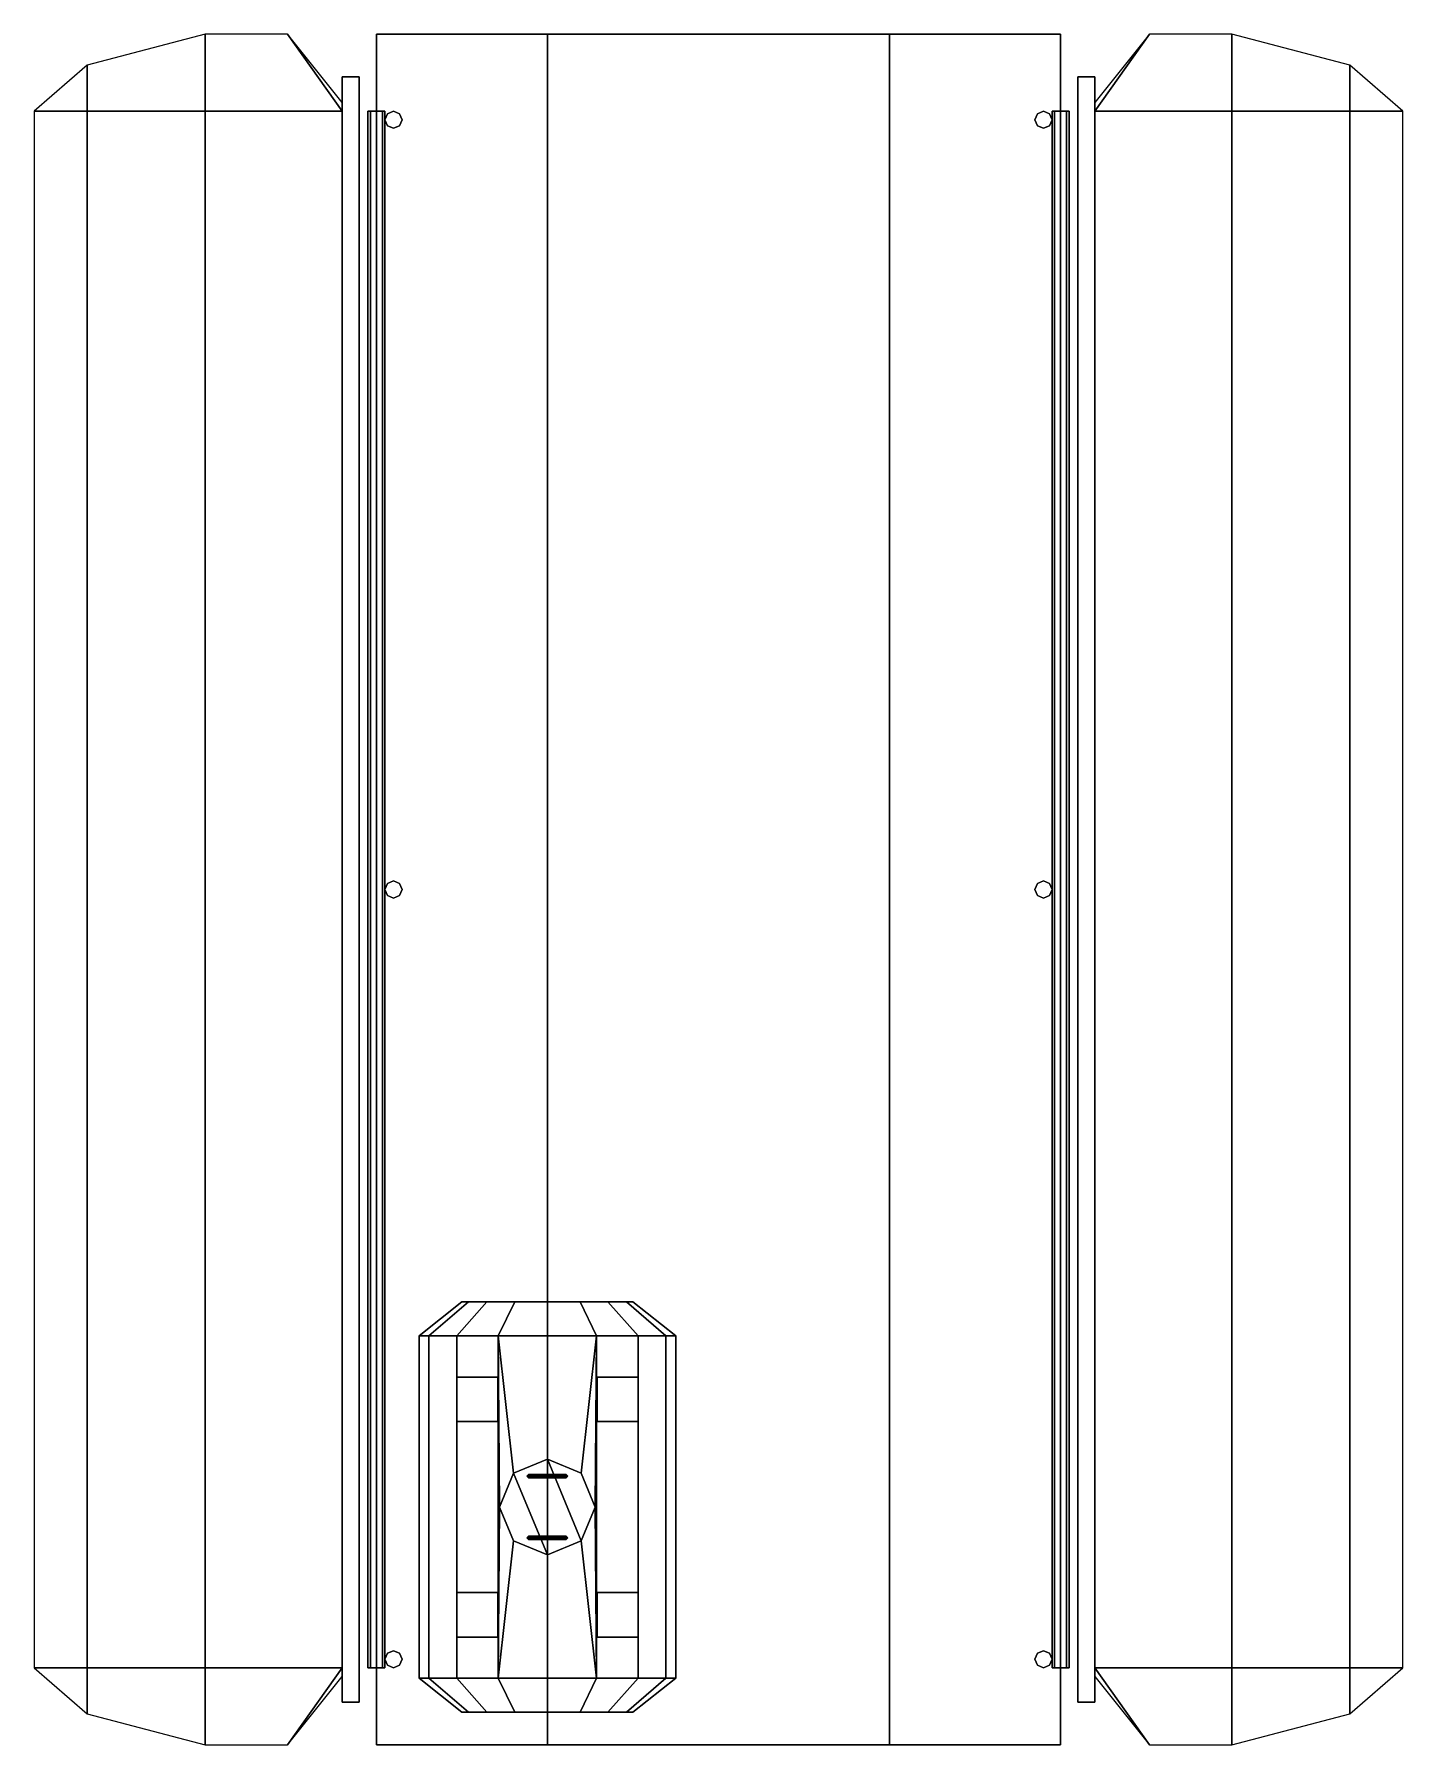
# Model space of a CAD drawing. Extents: x -4 to 4, y -5 to 5.
import ezdxf

# ---------------------------------------------------------------- set-up
doc = ezdxf.new("R2010")
doc.units = 0
doc.layers.get('0').update_dxf_attribs({"linetype": 'CONTINUOUS'})

msp = doc.modelspace()

# ---------------------------------------------------------------- linework, layer by layer
for points in [[(-2, 5, 2), (-2, -5, 2), (-2, -5, 2.1), (-2, 5, 2.1)], [(-1, 5, 3), (-1, -5, 3), (-2, -5, 2), (-2, 5, 2)], [(-1, 5, 3.1), (-1, 5, 3), (-2, 5, 2), (-2, 5, 2.1)], [(-2, 5, 2.1), (-2, -5, 2.1), (-1, -5, 3.1), (-1, 5, 3.1)], [(-1, 5, 3.1), (-1, -5, 3.1), (1, -5, 3.1), (1, 5, 3.1)], [(1, 5, 3.1), (1, 5, 3), (-1, 5, 3), (-1, 5, 3.1)], [(1, 5, 3), (1, -5, 3), (-1, -5, 3), (-1, 5, 3)], [(-3.69, 4.82), (-3.69, 4.55, 0.3), (-3, 4.55, 1.5), (-3, 5)], [(-3, 5), (-3, 4.55, 1.5), (-2.2, 4.55, 1.5), (-2.52, 5)], [(-2.52, 5), (-2.2, 4.55, 1.5), (-2.2, 4.55, 1.5), (-2.2, 4.6)], [(1, -5, 3), (1, 5, 3), (2, 5, 2), (2, -5, 2)], [(2, -5, 2.1), (2, 5, 2.1), (1, 5, 3.1), (1, -5, 3.1)], [(2, 5, 2.1), (2, 5, 2), (1, 5, 3), (1, 5, 3.1)], [(2, -5, 2), (2, 5, 2), (2, 5, 2.1), (2, -5, 2.1)], [(2.2, 4.55, 1.5), (2.52, 5), (2.2, 4.6), (2.2, 4.55, 1.5)], [(3, 4.55, 1.5), (3, 5), (2.52, 5), (2.2, 4.55, 1.5)], [(3.69, 4.55, 0.3), (3.69, 4.82), (3, 5), (3, 4.55, 1.5)], [(-4, 4.55), (-4, 4.55), (-3.69, 4.55, 0.3), (-3.69, 4.82)], [(4, 4.55), (4, 4.55), (3.69, 4.82), (3.69, 4.55, 0.3)], [(-2.2, 4.75, 1.5), (-2.2, -4.75, 1.5), (-2.1, -4.75, 1.5), (-2.1, 4.75, 1.5)], [(-2.2, 4.75), (-2.2, 4.75, 1.5), (-2.1, 4.75, 1.5), (-2.1, 4.75)], [(-2.2, 4.6), (-2.2, 4.55, 1.5), (-2.2, 4.75, 1.5), (-2.2, 4.75)], [(-2.1, 4.75, 1.5), (-2.1, -4.75, 1.5), (-2.1, -4.75), (-2.1, 4.75)], [(2.1, -4.75, 1.5), (2.1, 4.75, 1.5), (2.1, 4.75), (2.1, -4.75)], [(2.2, -4.75, 1.5), (2.2, 4.75, 1.5), (2.1, 4.75, 1.5), (2.1, -4.75, 1.5)], [(2.2, 4.75, 1.5), (2.2, 4.75), (2.1, 4.75), (2.1, 4.75, 1.5)], [(2.2, 4.55, 1.5), (2.2, 4.6), (2.2, 4.75), (2.2, 4.75, 1.5)], [(-4, 4.55), (-4, -4.55), (-3.69, -4.55, 0.3), (-3.69, 4.55, 0.3)], [(-3.69, 4.55, 0.3), (-3.69, -4.55, 0.3), (-3, -4.55, 1.5), (-3, 4.55, 1.5)], [(-3, 4.55, 1.5), (-3, -4.55, 1.5), (-2.2, -4.55, 1.5), (-2.2, 4.55, 1.5)], [(-2.035, 4.55, 1.035), (-2.05, 4.55, 1), (-2.05, -4.55, 1), (-2.035, -4.55, 1.035)], [(-2.05, 4.55, 1), (-2.035, 4.55, 0.965), (-2.035, -4.55, 0.965), (-2.05, -4.55, 1)], [(-1.95, 4.55, 1), (-2.035, 4.55, 0.965), (-2.05, 4.55, 1), (-1.965, 4.55, 1.035)], [(-1.965, 4.55, 1.035), (-2.05, 4.55, 1), (-2.035, 4.55, 1.035), (-2, 4.55, 1.05)], [(-2, 4.55, 1.05), (-2.035, 4.55, 1.035), (-2.035, -4.55, 1.035), (-2, -4.55, 1.05)], [(-2.035, 4.55, 0.965), (-2, 4.55, 0.95), (-2, -4.55, 0.95), (-2.035, -4.55, 0.965)], [(-1.965, 4.55, 0.965), (-2, 4.55, 0.95), (-2.035, 4.55, 0.965), (-1.95, 4.55, 1)], [(-1.965, 4.55, 1.035), (-2, 4.55, 1.05), (-2, -4.55, 1.05), (-1.965, -4.55, 1.035)], [(-2, 4.55, 0.95), (-1.965, 4.55, 0.965), (-1.965, -4.55, 0.965), (-2, -4.55, 0.95)], [(-1.95, 4.55, 1), (-1.965, 4.55, 1.035), (-1.965, -4.55, 1.035), (-1.95, -4.55, 1)], [(-1.965, 4.55, 0.965), (-1.95, 4.55, 1), (-1.95, -4.55, 1), (-1.965, -4.55, 0.965)], [(-1.935, 4.535), (-1.95, 4.5), (-1.95, 4.5, 2.1), (-1.935, 4.535, 2.1)], [(-1.9, 4.55), (-1.935, 4.535), (-1.935, 4.535, 2.1), (-1.9, 4.55, 2.1)], [(-1.865, 4.535), (-1.9, 4.55), (-1.9, 4.55, 2.1), (-1.865, 4.535, 2.1)], [(-1.85, 4.5), (-1.865, 4.535), (-1.865, 4.535, 2.1), (-1.85, 4.5, 2.1)], [(1.865, 4.535), (1.85, 4.5), (1.85, 4.5, 2.1), (1.865, 4.535, 2.1)], [(1.9, 4.55), (1.865, 4.535), (1.865, 4.535, 2.1), (1.9, 4.55, 2.1)], [(1.935, 4.535), (1.9, 4.55), (1.9, 4.55, 2.1), (1.935, 4.535, 2.1)], [(1.95, 4.5), (1.935, 4.535), (1.935, 4.535, 2.1), (1.95, 4.5, 2.1)], [(1.965, 4.55, 1.035), (2, 4.55, 1.05), (2.035, 4.55, 1.035), (1.95, 4.55, 1)], [(1.95, 4.55, 1), (2.035, 4.55, 1.035), (2.05, 4.55, 1), (1.965, 4.55, 0.965)], [(1.965, -4.55, 0.965), (1.95, -4.55, 1), (1.95, 4.55, 1), (1.965, 4.55, 0.965)], [(1.95, -4.55, 1), (1.965, -4.55, 1.035), (1.965, 4.55, 1.035), (1.95, 4.55, 1)], [(1.965, 4.55, 0.965), (2.05, 4.55, 1), (2.035, 4.55, 0.965), (2, 4.55, 0.95)], [(2, -4.55, 0.95), (1.965, -4.55, 0.965), (1.965, 4.55, 0.965), (2, 4.55, 0.95)], [(1.965, -4.55, 1.035), (2, -4.55, 1.05), (2, 4.55, 1.05), (1.965, 4.55, 1.035)], [(2.035, -4.55, 0.965), (2, -4.55, 0.95), (2, 4.55, 0.95), (2.035, 4.55, 0.965)], [(2, -4.55, 1.05), (2.035, -4.55, 1.035), (2.035, 4.55, 1.035), (2, 4.55, 1.05)], [(2.05, -4.55, 1), (2.035, -4.55, 0.965), (2.035, 4.55, 0.965), (2.05, 4.55, 1)], [(2.035, -4.55, 1.035), (2.05, -4.55, 1), (2.05, 4.55, 1), (2.035, 4.55, 1.035)], [(3, -4.55, 1.5), (3, 4.55, 1.5), (2.2, 4.55, 1.5), (2.2, -4.55, 1.5)], [(3.69, -4.55, 0.3), (3.69, 4.55, 0.3), (3, 4.55, 1.5), (3, -4.55, 1.5)], [(4, -4.55), (4, 4.55), (3.69, 4.55, 0.3), (3.69, -4.55, 0.3)], [(-1.95, 4.5), (-1.935, 4.465), (-1.935, 4.465, 2.1), (-1.95, 4.5, 2.1)], [(-1.935, 4.465), (-1.9, 4.45), (-1.9, 4.45, 2.1), (-1.935, 4.465, 2.1)], [(-1.9, 4.45), (-1.865, 4.465), (-1.865, 4.465, 2.1), (-1.9, 4.45, 2.1)], [(-1.865, 4.465), (-1.85, 4.5), (-1.85, 4.5, 2.1), (-1.865, 4.465, 2.1)], [(1.85, 4.5), (1.865, 4.465), (1.865, 4.465, 2.1), (1.85, 4.5, 2.1)], [(1.865, 4.465), (1.9, 4.45), (1.9, 4.45, 2.1), (1.865, 4.465, 2.1)], [(1.9, 4.45), (1.935, 4.465), (1.935, 4.465, 2.1), (1.9, 4.45, 2.1)], [(1.935, 4.465), (1.95, 4.5), (1.95, 4.5, 2.1), (1.935, 4.465, 2.1)], [(-1.935, 0.035), (-1.95, 0), (-1.95, 0, 2.1), (-1.935, 0.035, 2.1)], [(-1.95, 0), (-1.935, -0.035), (-1.935, -0.035, 2.1), (-1.95, 0, 2.1)], [(-1.9, 0.05), (-1.935, 0.035), (-1.935, 0.035, 2.1), (-1.9, 0.05, 2.1)], [(-1.865, 0.035), (-1.9, 0.05), (-1.9, 0.05, 2.1), (-1.865, 0.035, 2.1)], [(-1.85, 0), (-1.865, 0.035), (-1.865, 0.035, 2.1), (-1.85, 0, 2.1)], [(-1.865, -0.035), (-1.85, 0), (-1.85, 0, 2.1), (-1.865, -0.035, 2.1)], [(1.865, 0.035), (1.85, 0), (1.85, 0, 2.1), (1.865, 0.035, 2.1)], [(1.9, 0.05), (1.865, 0.035), (1.865, 0.035, 2.1), (1.9, 0.05, 2.1)], [(1.935, 0.035), (1.9, 0.05), (1.9, 0.05, 2.1), (1.935, 0.035, 2.1)], [(1.95, 0), (1.935, 0.035), (1.935, 0.035, 2.1), (1.95, 0, 2.1)], [(-1.935, -0.035), (-1.9, -0.05), (-1.9, -0.05, 2.1), (-1.935, -0.035, 2.1)], [(-1.9, -0.05), (-1.865, -0.035), (-1.865, -0.035, 2.1), (-1.9, -0.05, 2.1)], [(1.85, 0), (1.865, -0.035), (1.865, -0.035, 2.1), (1.85, 0, 2.1)], [(1.865, -0.035), (1.9, -0.05), (1.9, -0.05, 2.1), (1.865, -0.035, 2.1)], [(1.9, -0.05), (1.935, -0.035), (1.935, -0.035, 2.1), (1.9, -0.05, 2.1)], [(1.935, -0.035), (1.95, 0), (1.95, 0, 2.1), (1.935, -0.035, 2.1)], [(-1.75, -2.61, 0.77), (-1.693, -2.61, 1.057), (-1.462, -2.41, 0.961), (-1.5, -2.41, 0.77)], [(-1.693, -2.61, 0.483), (-1.75, -2.61, 0.77), (-1.5, -2.41, 0.77), (-1.462, -2.41, 0.579)], [(-1.53, -2.61, 0.24), (-1.693, -2.61, 0.483), (-1.462, -2.41, 0.579), (-1.354, -2.41, 0.416)], [(-1.693, -2.61, 1.057), (-1.53, -2.61, 1.3), (-1.354, -2.41, 1.124), (-1.462, -2.41, 0.961)], [(-1.287, -2.61, 0.077), (-1.53, -2.61, 0.24), (-1.354, -2.41, 0.416), (-1.191, -2.41, 0.308)], [(-1.53, -2.61, 1.3), (-1.287, -2.61, 1.463), (-1.191, -2.41, 1.232), (-1.354, -2.41, 1.124)], [(-1.462, -2.41, 0.961), (-0.5, -2.41, 0.77), (-0.538, -2.41, 0.579), (-1.5, -2.41, 0.77)], [(-1.5, -2.41, 0.77), (-0.538, -2.41, 0.579), (-0.646, -2.41, 0.416), (-1.462, -2.41, 0.579)], [(-1.462, -2.41, 0.579), (-0.646, -2.41, 0.416), (-0.809, -2.41, 0.308), (-1.354, -2.41, 0.416)], [(-1.354, -2.41, 1.124), (-0.538, -2.41, 0.961), (-0.5, -2.41, 0.77), (-1.462, -2.41, 0.961)], [(-1.354, -2.41, 0.416), (-0.809, -2.41, 0.308), (-1, -2.41, 0.27), (-1.191, -2.41, 0.308)], [(-1.191, -2.41, 1.232), (-0.646, -2.41, 1.124), (-0.538, -2.41, 0.961), (-1.354, -2.41, 1.124)], [(-1, -2.61, 0.02), (-1.287, -2.61, 0.077), (-1.191, -2.41, 0.308), (-1, -2.41, 0.27)], [(-1.287, -2.61, 1.463), (-1, -2.61, 1.52), (-1, -2.41, 1.27), (-1.191, -2.41, 1.232)], [(-1, -2.41, 1.27), (-0.809, -2.41, 1.232), (-0.646, -2.41, 1.124), (-1.191, -2.41, 1.232)], [(-0.713, -2.61, 0.077), (-1, -2.61, 0.02), (-1, -2.41, 0.27), (-0.809, -2.41, 0.308)], [(-1, -2.61, 1.52), (-0.713, -2.61, 1.463), (-0.809, -2.41, 1.232), (-1, -2.41, 1.27)], [(-0.47, -2.61, 0.24), (-0.713, -2.61, 0.077), (-0.809, -2.41, 0.308), (-0.646, -2.41, 0.416)], [(-0.713, -2.61, 1.463), (-0.47, -2.61, 1.3), (-0.646, -2.41, 1.124), (-0.809, -2.41, 1.232)], [(-0.307, -2.61, 0.483), (-0.47, -2.61, 0.24), (-0.646, -2.41, 0.416), (-0.538, -2.41, 0.579)], [(-0.47, -2.61, 1.3), (-0.307, -2.61, 1.057), (-0.538, -2.41, 0.961), (-0.646, -2.41, 1.124)], [(-0.307, -2.61, 1.057), (-0.25, -2.61, 0.77), (-0.5, -2.41, 0.77), (-0.538, -2.41, 0.961)], [(-0.25, -2.61, 0.77), (-0.307, -2.61, 0.483), (-0.538, -2.41, 0.579), (-0.5, -2.41, 0.77)], [(-1.693, -2.61, 1.057), (-1.75, -2.61, 0.77), (-1.75, -4.61, 0.77), (-1.693, -4.61, 1.057)], [(-1.75, -2.61, 0.77), (-1.693, -2.61, 0.483), (-1.693, -4.61, 0.483), (-1.75, -4.61, 0.77)], [(-1.53, -2.61, 1.3), (-1.693, -2.61, 1.057), (-1.693, -4.61, 1.057), (-1.53, -4.61, 1.3)], [(-1.693, -2.61, 0.483), (-1.53, -2.61, 0.24), (-1.53, -4.61, 0.24), (-1.693, -4.61, 0.483)], [(-1.287, -2.61, 1.463), (-1.53, -2.61, 1.3), (-1.53, -4.61, 1.3), (-1.287, -4.61, 1.463)], [(-1.53, -2.61, 0.24), (-1.287, -2.61, 0.077), (-1.287, -4.61, 0.077), (-1.53, -4.61, 0.24)], [(-1, -2.61, 1.52), (-1.287, -2.61, 1.463), (-1.198, -3.412, 1.481), (-1, -3.33, 1.52)], [(-1.287, -2.61, 0.077), (-1, -2.61, 0.02), (-1, -4.61, 0.02), (-1.287, -4.61, 0.077)], [(-1.287, -2.61, 1.463), (-1.287, -2.61, 1.463), (-1.28, -3.61, 1.464), (-1.198, -3.412, 1.481)], [(-1.287, -2.61, 1.463), (-1.287, -2.61, 1.463), (-1.287, -4.61, 1.463), (-1.28, -3.61, 1.464)], [(-0.713, -2.61, 1.463), (-1, -2.61, 1.52), (-1, -3.33, 1.52), (-0.802, -3.412, 1.481)], [(-1, -2.61, 0.02), (-0.713, -2.61, 0.077), (-0.713, -4.61, 0.077), (-1, -4.61, 0.02)], [(-0.713, -2.61, 1.463), (-0.713, -2.61, 1.463), (-0.802, -3.412, 1.481), (-0.72, -3.61, 1.464)], [(-0.713, -2.61, 1.463), (-0.713, -2.61, 1.463), (-0.72, -3.61, 1.464), (-0.713, -4.61, 1.463)], [(-0.47, -2.61, 1.3), (-0.713, -2.61, 1.463), (-0.713, -4.61, 1.463), (-0.47, -4.61, 1.3)], [(-0.713, -2.61, 0.077), (-0.47, -2.61, 0.24), (-0.47, -4.61, 0.24), (-0.713, -4.61, 0.077)], [(-0.307, -2.61, 1.057), (-0.47, -2.61, 1.3), (-0.47, -4.61, 1.3), (-0.307, -4.61, 1.057)], [(-0.47, -2.61, 0.24), (-0.307, -2.61, 0.483), (-0.307, -4.61, 0.483), (-0.47, -4.61, 0.24)], [(-0.25, -2.61, 0.77), (-0.307, -2.61, 1.057), (-0.307, -4.61, 1.057), (-0.25, -4.61, 0.77)], [(-0.307, -2.61, 0.483), (-0.25, -2.61, 0.77), (-0.25, -4.61, 0.77), (-0.307, -4.61, 0.483)], [(-1.29, -2.85, 0.079), (-1.29, -2.85), (-1.53, -2.85), (-1.53, -2.85, 0.239)], [(-1.53, -2.85), (-1.53, -3.11), (-1.53, -3.11, 0.239), (-1.53, -2.85, 0.239)], [(-1.29, -3.11, 0.079), (-1.29, -3.11), (-1.29, -2.85), (-1.29, -2.85, 0.079)], [(-0.47, -2.85, 0.239), (-0.47, -2.85), (-0.71, -2.85), (-0.71, -2.85, 0.079)], [(-0.71, -2.85, 0.079), (-0.71, -2.85), (-0.71, -3.11), (-0.71, -3.11, 0.079)], [(-0.47, -3.11), (-0.47, -2.85), (-0.47, -2.85, 0.239), (-0.47, -3.11, 0.239)], [(-1.53, -3.11, 0.239), (-1.53, -3.11), (-1.29, -3.11), (-1.29, -3.11, 0.079)], [(-0.71, -3.11, 0.079), (-0.71, -3.11), (-0.47, -3.11), (-0.47, -3.11, 0.239)], [(-1, -3.33, 1.52), (-1.198, -3.412, 1.481), (-1.198, -3.412, 1.6), (-1, -3.33, 1.6)], [(-1.198, -3.412, 1.6), (-1, -3.89, 1.6), (-0.802, -3.808, 1.6), (-1, -3.33, 1.6)], [(-0.802, -3.412, 1.481), (-1, -3.33, 1.52), (-1, -3.33, 1.6), (-0.802, -3.412, 1.6)], [(-1, -3.33, 1.6), (-0.802, -3.808, 1.6), (-0.72, -3.61, 1.6), (-0.802, -3.412, 1.6)], [(-1.198, -3.412, 1.481), (-1.28, -3.61, 1.464), (-1.28, -3.61, 1.6), (-1.198, -3.412, 1.6)], [(-1.28, -3.61, 1.6), (-1.198, -3.808, 1.6), (-1, -3.89, 1.6), (-1.198, -3.412, 1.6)], [(-1.11, -3.42, 1.6), (-1.12, -3.43, 1.6), (-1.12, -3.43, 1.66), (-1.11, -3.42, 1.65)], [(-0.88, -3.43, 1.66), (-0.89, -3.42, 1.65), (-1.11, -3.42, 1.65), (-1.12, -3.43, 1.66)], [(-1.12, -3.43, 1.6), (-1.11, -3.44, 1.6), (-1.11, -3.44, 1.65), (-1.12, -3.43, 1.66)], [(-0.89, -3.44, 1.65), (-0.88, -3.43, 1.66), (-1.12, -3.43, 1.66), (-1.11, -3.44, 1.65)], [(-1.1, -3.43, 1.6), (-1.11, -3.42, 1.6), (-1.11, -3.42, 1.65), (-1.1, -3.43, 1.64)], [(-0.89, -3.42, 1.65), (-0.9, -3.43, 1.64), (-1.1, -3.43, 1.64), (-1.11, -3.42, 1.65)], [(-1.11, -3.44, 1.6), (-1.1, -3.43, 1.6), (-1.1, -3.43, 1.64), (-1.11, -3.44, 1.65)], [(-0.9, -3.43, 1.64), (-0.89, -3.44, 1.65), (-1.11, -3.44, 1.65), (-1.1, -3.43, 1.64)], [(-0.89, -3.42, 1.6), (-0.9, -3.43, 1.6), (-0.9, -3.43, 1.64), (-0.89, -3.42, 1.65)], [(-0.9, -3.43, 1.6), (-0.89, -3.44, 1.6), (-0.89, -3.44, 1.65), (-0.9, -3.43, 1.64)], [(-0.88, -3.43, 1.6), (-0.89, -3.42, 1.6), (-0.89, -3.42, 1.65), (-0.88, -3.43, 1.66)], [(-0.89, -3.44, 1.6), (-0.88, -3.43, 1.6), (-0.88, -3.43, 1.66), (-0.89, -3.44, 1.65)], [(-0.72, -3.61, 1.464), (-0.802, -3.412, 1.481), (-0.802, -3.412, 1.6), (-0.72, -3.61, 1.6)], [(-1.287, -4.61, 1.463), (-1.287, -4.61, 1.463), (-1.198, -3.808, 1.481), (-1.28, -3.61, 1.464)], [(-1.28, -3.61, 1.464), (-1.198, -3.808, 1.481), (-1.198, -3.808, 1.6), (-1.28, -3.61, 1.6)], [(-0.802, -3.808, 1.481), (-0.72, -3.61, 1.464), (-0.72, -3.61, 1.6), (-0.802, -3.808, 1.6)], [(-0.713, -4.61, 1.463), (-0.713, -4.61, 1.463), (-0.72, -3.61, 1.464), (-0.802, -3.808, 1.481)], [(-0.88, -3.79, 1.66), (-0.89, -3.78, 1.65), (-1.11, -3.78, 1.65), (-1.12, -3.79, 1.66)], [(-1.11, -3.78, 1.6), (-1.12, -3.79, 1.6), (-1.12, -3.79, 1.66), (-1.11, -3.78, 1.65)], [(-0.89, -3.8, 1.65), (-0.88, -3.79, 1.66), (-1.12, -3.79, 1.66), (-1.11, -3.8, 1.65)], [(-1.12, -3.79, 1.6), (-1.11, -3.8, 1.6), (-1.11, -3.8, 1.65), (-1.12, -3.79, 1.66)], [(-0.89, -3.78, 1.65), (-0.9, -3.79, 1.64), (-1.1, -3.79, 1.64), (-1.11, -3.78, 1.65)], [(-1.1, -3.79, 1.6), (-1.11, -3.78, 1.6), (-1.11, -3.78, 1.65), (-1.1, -3.79, 1.64)], [(-0.9, -3.79, 1.64), (-0.89, -3.8, 1.65), (-1.11, -3.8, 1.65), (-1.1, -3.79, 1.64)], [(-1.11, -3.8, 1.6), (-1.1, -3.79, 1.6), (-1.1, -3.79, 1.64), (-1.11, -3.8, 1.65)], [(-0.89, -3.78, 1.6), (-0.9, -3.79, 1.6), (-0.9, -3.79, 1.64), (-0.89, -3.78, 1.65)], [(-0.9, -3.79, 1.6), (-0.89, -3.8, 1.6), (-0.89, -3.8, 1.65), (-0.9, -3.79, 1.64)], [(-0.88, -3.79, 1.6), (-0.89, -3.78, 1.6), (-0.89, -3.78, 1.65), (-0.88, -3.79, 1.66)], [(-0.89, -3.8, 1.6), (-0.88, -3.79, 1.6), (-0.88, -3.79, 1.66), (-0.89, -3.8, 1.65)], [(-1.287, -4.61, 1.463), (-1, -4.61, 1.52), (-1, -3.89, 1.52), (-1.198, -3.808, 1.481)], [(-1.198, -3.808, 1.481), (-1, -3.89, 1.52), (-1, -3.89, 1.6), (-1.198, -3.808, 1.6)], [(-1, -3.89, 1.52), (-0.802, -3.808, 1.481), (-0.802, -3.808, 1.6), (-1, -3.89, 1.6)], [(-1, -4.61, 1.52), (-0.713, -4.61, 1.463), (-0.802, -3.808, 1.481), (-1, -3.89, 1.52)], [(-1.53, -4.11), (-1.53, -4.37), (-1.53, -4.37, 0.239), (-1.53, -4.11, 0.239)], [(-1.29, -4.11, 0.079), (-1.29, -4.11), (-1.53, -4.11), (-1.53, -4.11, 0.239)], [(-1.29, -4.37, 0.079), (-1.29, -4.37), (-1.29, -4.11), (-1.29, -4.11, 0.079)], [(-0.47, -4.11, 0.239), (-0.47, -4.11), (-0.71, -4.11), (-0.71, -4.11, 0.079)], [(-0.71, -4.11, 0.079), (-0.71, -4.11), (-0.71, -4.37), (-0.71, -4.37, 0.079)], [(-0.47, -4.37), (-0.47, -4.11), (-0.47, -4.11, 0.239), (-0.47, -4.37, 0.239)], [(-1.53, -4.37, 0.239), (-1.53, -4.37), (-1.29, -4.37), (-1.29, -4.37, 0.079)], [(-0.71, -4.37, 0.079), (-0.71, -4.37), (-0.47, -4.37), (-0.47, -4.37, 0.239)], [(-1.935, -4.465), (-1.95, -4.5), (-1.95, -4.5, 2.1), (-1.935, -4.465, 2.1)], [(-1.95, -4.5), (-1.935, -4.535), (-1.935, -4.535, 2.1), (-1.95, -4.5, 2.1)], [(-1.9, -4.45), (-1.935, -4.465), (-1.935, -4.465, 2.1), (-1.9, -4.45, 2.1)], [(-1.865, -4.465), (-1.9, -4.45), (-1.9, -4.45, 2.1), (-1.865, -4.465, 2.1)], [(-1.85, -4.5), (-1.865, -4.465), (-1.865, -4.465, 2.1), (-1.85, -4.5, 2.1)], [(-1.865, -4.535), (-1.85, -4.5), (-1.85, -4.5, 2.1), (-1.865, -4.535, 2.1)], [(1.865, -4.465), (1.85, -4.5), (1.85, -4.5, 2.1), (1.865, -4.465, 2.1)], [(1.85, -4.5), (1.865, -4.535), (1.865, -4.535, 2.1), (1.85, -4.5, 2.1)], [(1.9, -4.45), (1.865, -4.465), (1.865, -4.465, 2.1), (1.9, -4.45, 2.1)], [(1.935, -4.465), (1.9, -4.45), (1.9, -4.45, 2.1), (1.935, -4.465, 2.1)], [(1.95, -4.5), (1.935, -4.465), (1.935, -4.465, 2.1), (1.95, -4.5, 2.1)], [(1.935, -4.535), (1.95, -4.5), (1.95, -4.5, 2.1), (1.935, -4.535, 2.1)], [(-4, -4.55), (-4, -4.55), (-3.69, -4.82), (-3.69, -4.55, 0.3)], [(-3.69, -4.55, 0.3), (-3.69, -4.82), (-3, -5), (-3, -4.55, 1.5)], [(-3, -4.55, 1.5), (-3, -5), (-2.52, -5), (-2.2, -4.55, 1.5)], [(-2.2, -4.55, 1.5), (-2.52, -5), (-2.2, -4.6), (-2.2, -4.55, 1.5)], [(-2.2, -4.55, 1.5), (-2.2, -4.6), (-2.2, -4.75), (-2.2, -4.75, 1.5)], [(-1.965, -4.55, 0.965), (-2.05, -4.55, 1), (-2.035, -4.55, 0.965), (-2, -4.55, 0.95)], [(-1.95, -4.55, 1), (-2.035, -4.55, 1.035), (-2.05, -4.55, 1), (-1.965, -4.55, 0.965)], [(-1.965, -4.55, 1.035), (-2, -4.55, 1.05), (-2.035, -4.55, 1.035), (-1.95, -4.55, 1)], [(-1.935, -4.535), (-1.9, -4.55), (-1.9, -4.55, 2.1), (-1.935, -4.535, 2.1)], [(-1.9, -4.55), (-1.865, -4.535), (-1.865, -4.535, 2.1), (-1.9, -4.55, 2.1)], [(1.865, -4.535), (1.9, -4.55), (1.9, -4.55, 2.1), (1.865, -4.535, 2.1)], [(1.9, -4.55), (1.935, -4.535), (1.935, -4.535, 2.1), (1.9, -4.55, 2.1)], [(1.95, -4.55, 1), (2.035, -4.55, 0.965), (2.05, -4.55, 1), (1.965, -4.55, 1.035)], [(1.965, -4.55, 0.965), (2, -4.55, 0.95), (2.035, -4.55, 0.965), (1.95, -4.55, 1)], [(1.965, -4.55, 1.035), (2.05, -4.55, 1), (2.035, -4.55, 1.035), (2, -4.55, 1.05)], [(2.2, -4.6), (2.2, -4.55, 1.5), (2.2, -4.75, 1.5), (2.2, -4.75)], [(2.52, -5), (2.2, -4.55, 1.5), (2.2, -4.55, 1.5), (2.2, -4.6)], [(3, -5), (3, -4.55, 1.5), (2.2, -4.55, 1.5), (2.52, -5)], [(3.69, -4.82), (3.69, -4.55, 0.3), (3, -4.55, 1.5), (3, -5)], [(4, -4.55), (4, -4.55), (3.69, -4.55, 0.3), (3.69, -4.82)], [(-1.693, -4.61, 1.057), (-1.75, -4.61, 0.77), (-1.5, -4.81, 0.77), (-1.462, -4.81, 0.961)], [(-1.75, -4.61, 0.77), (-1.693, -4.61, 0.483), (-1.462, -4.81, 0.579), (-1.5, -4.81, 0.77)], [(-1.53, -4.61, 1.3), (-1.693, -4.61, 1.057), (-1.462, -4.81, 0.961), (-1.354, -4.81, 1.124)], [(-1.693, -4.61, 0.483), (-1.53, -4.61, 0.24), (-1.354, -4.81, 0.416), (-1.462, -4.81, 0.579)], [(-1.287, -4.61, 1.463), (-1.53, -4.61, 1.3), (-1.354, -4.81, 1.124), (-1.191, -4.81, 1.232)], [(-1.53, -4.61, 0.24), (-1.287, -4.61, 0.077), (-1.191, -4.81, 0.308), (-1.354, -4.81, 0.416)], [(-1, -4.61, 1.52), (-1.287, -4.61, 1.463), (-1.191, -4.81, 1.232), (-1, -4.81, 1.27)], [(-1.287, -4.61, 0.077), (-1, -4.61, 0.02), (-1, -4.81, 0.27), (-1.191, -4.81, 0.308)], [(-0.713, -4.61, 1.463), (-1, -4.61, 1.52), (-1, -4.81, 1.27), (-0.809, -4.81, 1.232)], [(-1, -4.61, 0.02), (-0.713, -4.61, 0.077), (-0.809, -4.81, 0.308), (-1, -4.81, 0.27)], [(-0.47, -4.61, 1.3), (-0.713, -4.61, 1.463), (-0.809, -4.81, 1.232), (-0.646, -4.81, 1.124)], [(-0.713, -4.61, 0.077), (-0.47, -4.61, 0.24), (-0.646, -4.81, 0.416), (-0.809, -4.81, 0.308)], [(-0.307, -4.61, 1.057), (-0.47, -4.61, 1.3), (-0.646, -4.81, 1.124), (-0.538, -4.81, 0.961)], [(-0.47, -4.61, 0.24), (-0.307, -4.61, 0.483), (-0.538, -4.81, 0.579), (-0.646, -4.81, 0.416)], [(-0.25, -4.61, 0.77), (-0.307, -4.61, 1.057), (-0.538, -4.81, 0.961), (-0.5, -4.81, 0.77)], [(-0.307, -4.61, 0.483), (-0.25, -4.61, 0.77), (-0.5, -4.81, 0.77), (-0.538, -4.81, 0.579)], [(-2.2, -4.75, 1.5), (-2.2, -4.75), (-2.1, -4.75), (-2.1, -4.75, 1.5)], [(2.2, -4.75), (2.2, -4.75, 1.5), (2.1, -4.75, 1.5), (2.1, -4.75)], [(-0.646, -4.81, 1.124), (-1.462, -4.81, 0.961), (-1.5, -4.81, 0.77), (-0.538, -4.81, 0.961)], [(-0.538, -4.81, 0.961), (-1.5, -4.81, 0.77), (-1.462, -4.81, 0.579), (-0.5, -4.81, 0.77)], [(-0.809, -4.81, 1.232), (-1.354, -4.81, 1.124), (-1.462, -4.81, 0.961), (-0.646, -4.81, 1.124)], [(-0.5, -4.81, 0.77), (-1.462, -4.81, 0.579), (-1.354, -4.81, 0.416), (-0.538, -4.81, 0.579)], [(-1, -4.81, 1.27), (-1.191, -4.81, 1.232), (-1.354, -4.81, 1.124), (-0.809, -4.81, 1.232)], [(-0.538, -4.81, 0.579), (-1.354, -4.81, 0.416), (-1.191, -4.81, 0.308), (-0.646, -4.81, 0.416)], [(-0.646, -4.81, 0.416), (-1.191, -4.81, 0.308), (-1, -4.81, 0.27), (-0.809, -4.81, 0.308)], [(-2, -5, 2.1), (-2, -5, 2), (-1, -5, 3), (-1, -5, 3.1)], [(-1, -5, 3.1), (-1, -5, 3), (1, -5, 3), (1, -5, 3.1)], [(1, -5, 3.1), (1, -5, 3), (2, -5, 2), (2, -5, 2.1)]]:
    msp.add_3dface(points)

doc.saveas('drawing.dxf')
